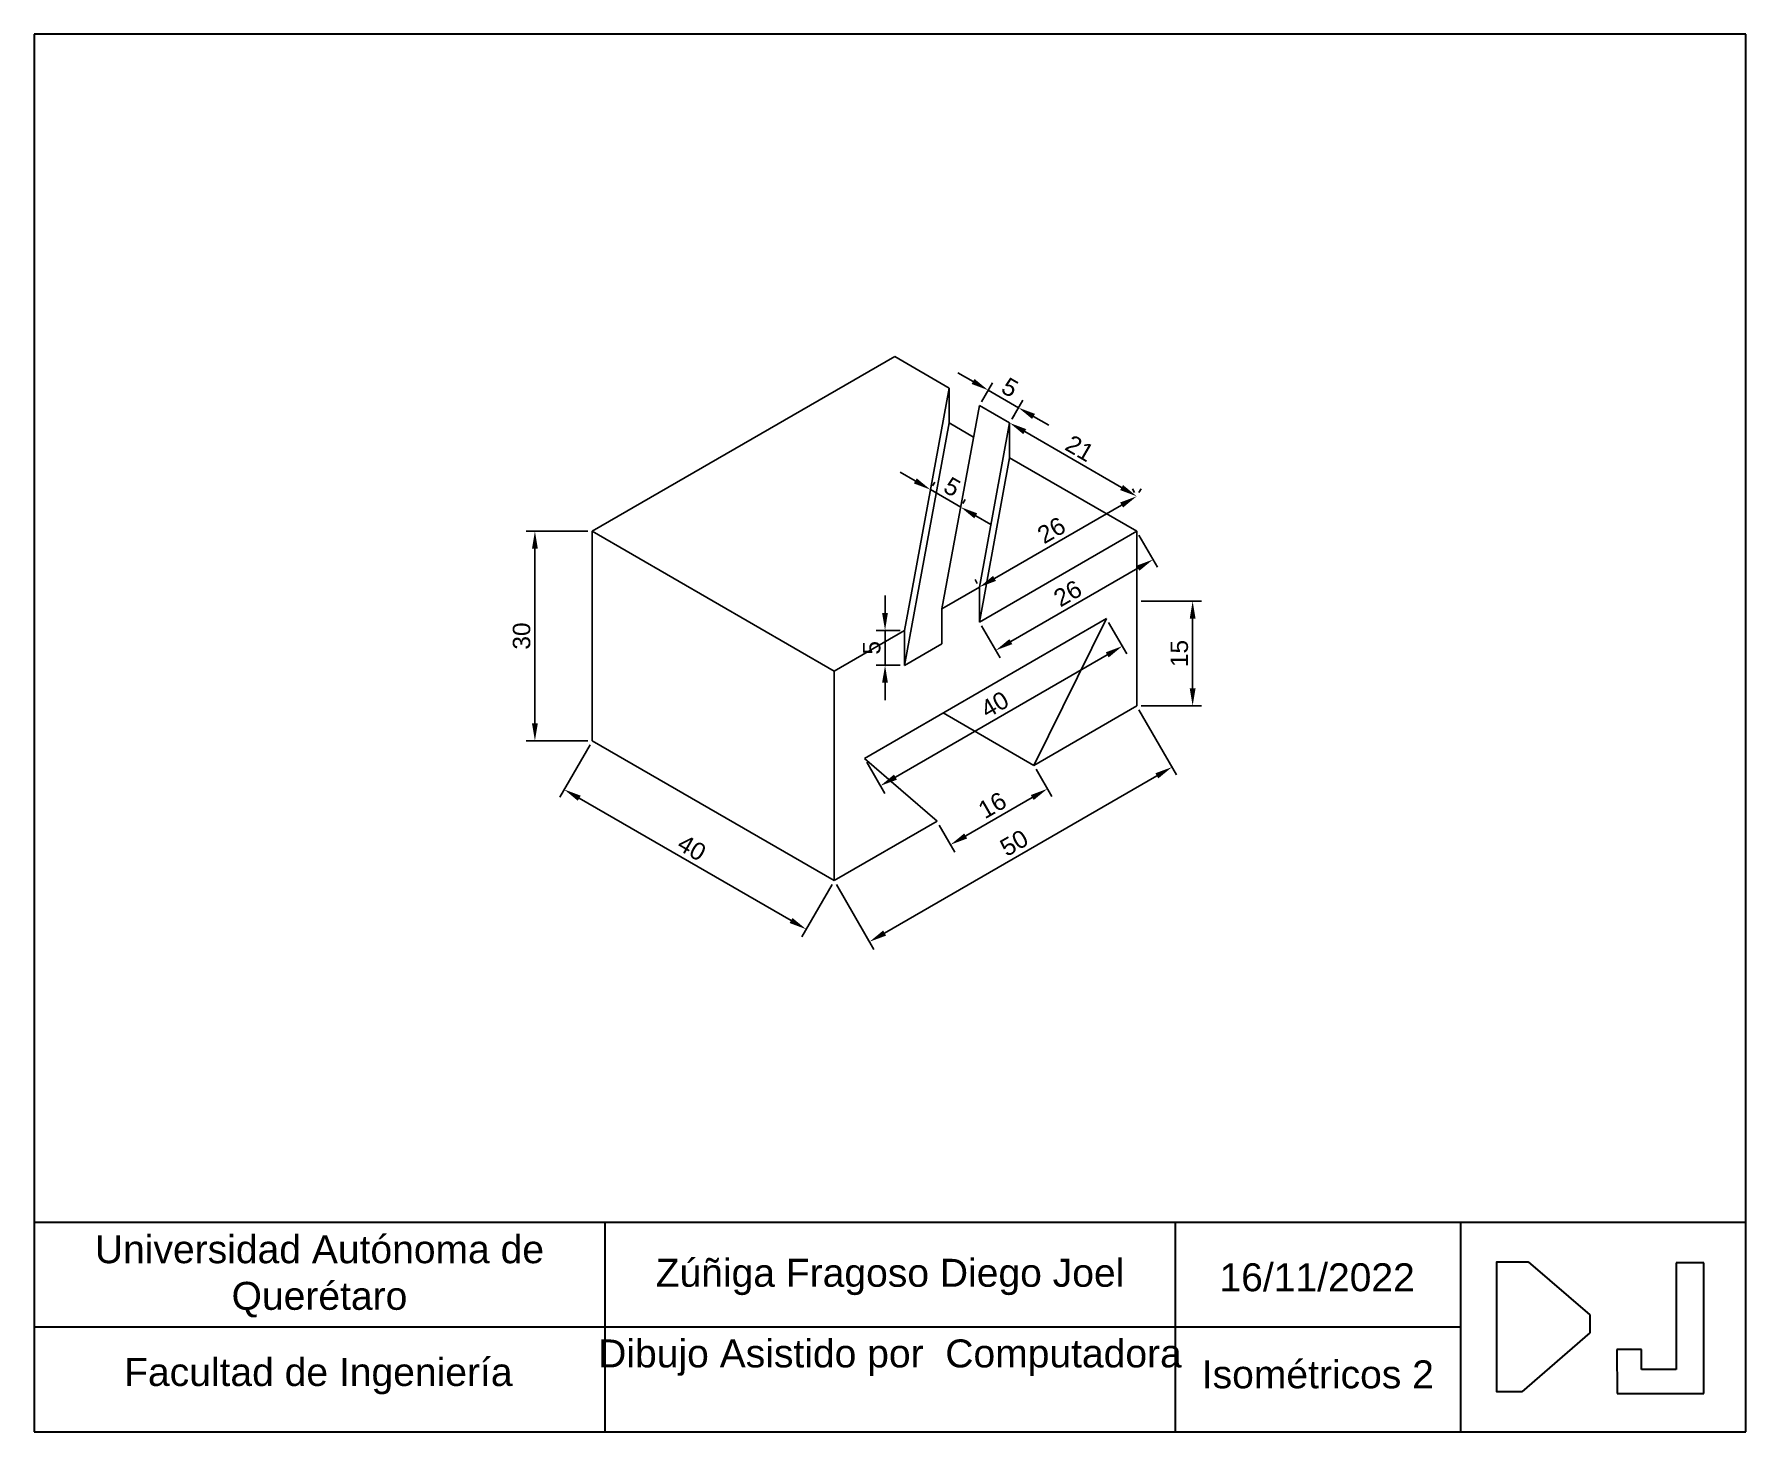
# Paper-space layout 'Layout1 (2)' of a CAD drawing. Header units: millimetres. Extents: x 9 to 254, y 0 to 200.
# The model-space entities are those that its viewports show. They can reach past a viewport. Long polylines and large blocks are cut down to what shows.
import ezdxf

# ---------------------------------------------------------------- set-up
doc = ezdxf.new("R2010")
doc.units = ezdxf.units.MM
doc.header["$PDMODE"] = 35
for name, color, linetype, lineweight in [('Cotas', 90, 'Continuous', 25), ('Figura', 140, 'Continuous', 25), ('Marco', 30, 'Continuous', 30)]:
    doc.layers.add(name, color=color, linetype=linetype, lineweight=lineweight)
doc.styles.get("Standard").update_dxf_attribs({"font": 'arial.ttf'})
doc.dimstyles.new('ISO-25', dxfattribs={"dimtxt": 2.5, "dimasz": 2.5, "dimexe": 1.25, "dimexo": 0.625, "dimtad": 1, "dimtxsty": 'Standard', "dimcen": 2.5, "dimadec": 0, "dimazin": 0, "dimtfac": 1, "dimtmove": 0, "dimatfit": 3, "dimfxl": 1, "dimarcsym": 0})

# ---------------------------------------------------------------- blocks, each defined once
blk = doc.blocks.new('Marco 2')
at = {"layer": 'Marco'}
for p, q in [((270, 210), (25, 210)), ((25, 210), (25, 10)), ((270, 10), (270, 210)), ((25, 40), (270, 40)), ((106.67, 40), (106.67, 10)), ((188.33, 40), (188.33, 10)), ((229.17, 40), (229.17, 10)), ((238.85, 34.33), (247.7, 26.73)), ((264.01, 34.17), (260.02, 34.17)), ((260.02, 34.17), (260.02, 18.91)), ((264.01, 15.49), (264.01, 34.17)), ((25, 25), (229.17, 25)), ((247.7, 24.17), (237.97, 15.72)), ((255.07, 21.77), (251.53, 21.77)), ((251.53, 21.77), (251.6, 15.49)), ((255.07, 18.91), (255.07, 21.77)), ((260.02, 18.91), (255.07, 18.91)), ((251.6, 15.49), (264.01, 15.49)), ((25, 10), (270, 10))]:
    blk.add_line(p, q, dxfattribs=at)
for points in [[(237.97, 15.72), (234.38, 15.72), (234.38, 34.33), (238.85, 34.33)], [(247.7, 26.73), (247.7, 24.17)]]:
    blk.add_lwpolyline(points, dxfattribs=at)
at = {"layer": 'Marco', "char_height": 4, "attachment_point": 1}
for s, width, insert in [('\\pxqc;Universidad Autónoma de Querétaro', 81.6667, (25, 38.12)), ('\\pxqc;Zúñiga Fragoso Diego Joel', 81.6667, (106.67, 34.75)), ('\\pxqc;16/11/2022', 40.8333, (188.23, 34.11)), ('\\pxqc;Dibujo Asistido por  Computadora', 81.6667, (106.67, 23.21)), ('\\pxqc;Facultad de Ingeniería', 81.6667, (24.84, 20.55)), ('\\pxqc;Isométricos 2', 40.8333, (188.33, 20.22))]:
    blk.add_mtext_dynamic_manual_height_columns(s, width=width, gutter_width=12.5, heights=[0], dxfattribs=dict(at, insert=insert))
blk = doc.blocks.new('*D20')
at = {"layer": 'Cotas', "color": 0, "lineweight": -2, "transparency": 16777216}
for p, q in [((691.74, 49.21), (687.41, 41.72)), ((690.2, 41.55), (720.51, 24.05)), ((726.38, 29.21), (722.05, 21.72))]:
    blk.add_line(p, q, dxfattribs=at)
at = {"layer": 'Cotas', "color": 0, "transparency": 16777216}
for points in [[(690.41, 41.91), (689.99, 41.19), (688.04, 42.8)], [(720.72, 24.41), (720.31, 23.69), (722.68, 22.8)]]:
    blk.add_solid(points, dxfattribs=at)
at = {"layer": 'Defpoints', "color": 0, "transparency": 16777216}
for p in [(692.05, 49.76), (726.69, 29.76), (722.68, 22.8)]:
    blk.add_point(p, dxfattribs=at)
at = {"layer": 'Cotas', "color": 0, "transparency": 16777216, "insert": (706.31, 34.45), "char_height": 2.5, "attachment_point": 5, "rotation": 330}
blk.add_mtext('40', dxfattribs=at)
blk = doc.blocks.new('*D21')
at = {"layer": 'Cotas', "color": 0, "lineweight": -2, "transparency": 16777216}
for p, q in [((691.43, 79.76), (682.6, 79.76)), ((683.85, 52.26), (683.85, 77.26)), ((691.43, 49.76), (682.6, 49.76))]:
    blk.add_line(p, q, dxfattribs=at)
at = {"layer": 'Cotas', "color": 0, "transparency": 16777216}
for points in [[(683.43, 77.26), (684.27, 77.26), (683.85, 79.76)], [(683.43, 52.26), (684.27, 52.26), (683.85, 49.76)]]:
    blk.add_solid(points, dxfattribs=at)
at = {"layer": 'Defpoints', "color": 0, "transparency": 16777216}
for p in [(683.85, 79.76), (692.05, 79.76), (692.05, 49.76)]:
    blk.add_point(p, dxfattribs=at)
at = {"layer": 'Cotas', "color": 0, "transparency": 16777216, "insert": (681.95, 64.76), "char_height": 2.5, "attachment_point": 5, "rotation": 90}
blk.add_mtext('30', dxfattribs=at)
blk = doc.blocks.new('*D22')
at = {"layer": 'Cotas', "color": 0, "lineweight": -2, "transparency": 16777216}
for p, q in [((733.97, 68.07), (733.97, 70.57)), ((736.13, 65.57), (732.72, 65.57)), ((733.97, 65.57), (733.97, 60.57)), ((736.13, 60.57), (732.72, 60.57)), ((733.97, 58.07), (733.97, 55.57))]:
    blk.add_line(p, q, dxfattribs=at)
at = {"layer": 'Cotas', "color": 0, "transparency": 16777216}
for points in [[(733.55, 68.07), (734.38, 68.07), (733.97, 65.57)], [(733.55, 58.07), (734.38, 58.07), (733.97, 60.57)]]:
    blk.add_solid(points, dxfattribs=at)
at = {"layer": 'Defpoints', "color": 0, "transparency": 16777216}
for p in [(736.76, 65.57), (733.97, 60.57), (736.76, 60.57)]:
    blk.add_point(p, dxfattribs=at)
at = {"layer": 'Cotas', "color": 0, "transparency": 16777216, "insert": (732.07, 63.07), "char_height": 2.5, "attachment_point": 5, "rotation": 90}
blk.add_mtext('5', dxfattribs=at)
blk = doc.blocks.new('*D23')
at = {"layer": 'Cotas', "color": 0, "lineweight": -2, "transparency": 16777216}
for p, q in [((738.3, 86.96), (736.14, 88.21)), ((740.78, 86.25), (741.09, 86.79)), ((740.47, 85.71), (744.8, 83.21)), ((745.11, 83.75), (745.42, 84.29)), ((746.96, 81.96), (749.13, 80.71))]:
    blk.add_line(p, q, dxfattribs=at)
at = {"layer": 'Cotas', "color": 0, "transparency": 16777216}
for points in [[(738.51, 87.32), (738.09, 86.6), (740.47, 85.71)], [(747.17, 82.32), (746.75, 81.6), (744.8, 83.21)]]:
    blk.add_solid(points, dxfattribs=at)
at = {"layer": 'Defpoints', "color": 0, "transparency": 16777216}
for p in [(740.47, 85.71), (744.8, 83.21), (744.8, 83.21)]:
    blk.add_point(p, dxfattribs=at)
at = {"layer": 'Cotas', "color": 0, "transparency": 16777216, "insert": (743.58, 86.1), "char_height": 2.5, "attachment_point": 5, "rotation": 330}
blk.add_mtext('5', dxfattribs=at)
blk = doc.blocks.new('*D24')
at = {"layer": 'Cotas', "color": 0, "lineweight": -2, "transparency": 16777216}
for p, q in [((746.57, 101.19), (744.41, 102.44)), ((747.79, 98.3), (749.36, 101.02)), ((748.74, 99.94), (753.07, 97.44)), ((752.12, 95.8), (753.69, 98.52)), ((755.23, 96.19), (757.4, 94.94))]:
    blk.add_line(p, q, dxfattribs=at)
at = {"layer": 'Cotas', "color": 0, "transparency": 16777216}
for points in [[(746.78, 101.55), (746.36, 100.83), (748.74, 99.94)], [(755.44, 96.55), (755.02, 95.83), (753.07, 97.44)]]:
    blk.add_solid(points, dxfattribs=at)
at = {"layer": 'Defpoints', "color": 0, "transparency": 16777216}
for p in [(747.48, 97.76), (753.07, 97.44), (751.81, 95.26)]:
    blk.add_point(p, dxfattribs=at)
at = {"layer": 'Cotas', "color": 0, "transparency": 16777216, "insert": (751.85, 100.33), "char_height": 2.5, "attachment_point": 5, "rotation": 330}
blk.add_mtext('5', dxfattribs=at)
blk = doc.blocks.new('*D26')
at = {"layer": 'Cotas', "color": 0, "lineweight": -2, "transparency": 16777216}
for p, q in [((769.68, 85.3), (769.37, 85.84)), ((749.64, 73.01), (767.83, 83.51)), ((747.17, 72.3), (746.85, 72.84))]:
    blk.add_line(p, q, dxfattribs=at)
at = {"layer": 'Cotas', "color": 0, "transparency": 16777216}
for points in [[(767.62, 83.87), (768.04, 83.15), (769.99, 84.76)], [(749.43, 73.37), (749.85, 72.65), (747.48, 71.76)]]:
    blk.add_solid(points, dxfattribs=at)
at = {"layer": 'Defpoints', "color": 0, "transparency": 16777216}
for p in [(769.99, 84.76), (769.99, 84.76), (747.48, 71.76)]:
    blk.add_point(p, dxfattribs=at)
at = {"layer": 'Cotas', "color": 0, "transparency": 16777216, "insert": (757.79, 79.9), "char_height": 2.5, "attachment_point": 5, "rotation": 30}
blk.add_mtext('26', dxfattribs=at)
blk = doc.blocks.new('*D27')
at = {"layer": 'Cotas', "color": 0, "lineweight": -2, "transparency": 16777216}
for p, q in [((752.12, 95.8), (752.43, 96.34)), ((753.97, 94.01), (767.83, 86.01)), ((770.31, 85.3), (770.62, 85.84))]:
    blk.add_line(p, q, dxfattribs=at)
at = {"layer": 'Cotas', "color": 0, "transparency": 16777216}
for points in [[(754.18, 94.37), (753.76, 93.65), (751.81, 95.26)], [(768.04, 86.37), (767.62, 85.65), (769.99, 84.76)]]:
    blk.add_solid(points, dxfattribs=at)
at = {"layer": 'Defpoints', "color": 0, "transparency": 16777216}
for p in [(751.81, 95.26), (769.99, 84.76), (769.99, 84.76)]:
    blk.add_point(p, dxfattribs=at)
at = {"layer": 'Cotas', "color": 0, "transparency": 16777216, "insert": (761.84, 91.63), "char_height": 2.5, "attachment_point": 5, "rotation": 330}
blk.add_mtext('21', dxfattribs=at)
blk = doc.blocks.new('*D28')
at = {"layer": 'Cotas', "color": 0, "lineweight": -2, "transparency": 16777216}
for p, q in [((765.98, 66.71), (768.56, 62.23)), ((735.46, 44.57), (765.77, 62.07)), ((731.34, 46.71), (733.92, 42.23))]:
    blk.add_line(p, q, dxfattribs=at)
at = {"layer": 'Cotas', "color": 0, "transparency": 16777216}
for points in [[(765.57, 62.43), (765.98, 61.7), (767.94, 63.32)], [(735.25, 44.93), (735.67, 44.2), (733.3, 43.32)]]:
    blk.add_solid(points, dxfattribs=at)
at = {"layer": 'Defpoints', "color": 0, "transparency": 16777216}
for p in [(765.66, 67.26), (767.94, 63.32), (731.02, 47.26)]:
    blk.add_point(p, dxfattribs=at)
at = {"layer": 'Cotas', "color": 0, "transparency": 16777216, "insert": (749.67, 54.96), "char_height": 2.5, "attachment_point": 5, "rotation": 30}
blk.add_mtext('40', dxfattribs=at)
blk = doc.blocks.new('*D29')
at = {"layer": 'Cotas', "color": 0, "lineweight": -2, "transparency": 16777216}
for p, q in [((755.58, 45.71), (757.83, 41.82)), ((745.52, 36.15), (755.04, 41.65)), ((741.73, 37.71), (743.98, 33.82))]:
    blk.add_line(p, q, dxfattribs=at)
at = {"layer": 'Cotas', "color": 0, "transparency": 16777216}
for points in [[(754.84, 42.01), (755.25, 41.29), (757.21, 42.9)], [(745.31, 36.51), (745.73, 35.79), (743.35, 34.9)]]:
    blk.add_solid(points, dxfattribs=at)
at = {"layer": 'Defpoints', "color": 0, "transparency": 16777216}
for p in [(755.27, 46.26), (757.21, 42.9), (741.42, 38.26)]:
    blk.add_point(p, dxfattribs=at)
at = {"layer": 'Cotas', "color": 0, "transparency": 16777216, "insert": (749.33, 40.55), "char_height": 2.5, "attachment_point": 5, "rotation": 30}
blk.add_mtext('16', dxfattribs=at)
blk = doc.blocks.new('*D30')
at = {"layer": 'Cotas', "color": 0, "lineweight": -2, "transparency": 16777216}
for p, q in [((770.31, 54.21), (775.67, 44.92)), ((772.88, 44.76), (733.91, 22.26)), ((727.01, 29.21), (732.37, 19.92))]:
    blk.add_line(p, q, dxfattribs=at)
at = {"layer": 'Cotas', "color": 0, "transparency": 16777216}
for points in [[(772.67, 45.12), (773.09, 44.39), (775.05, 46.01)], [(733.7, 22.62), (734.12, 21.89), (731.75, 21.01)]]:
    blk.add_solid(points, dxfattribs=at)
at = {"layer": 'Defpoints', "color": 0, "transparency": 16777216}
for p in [(769.99, 54.76), (726.69, 29.76), (731.75, 21.01)]:
    blk.add_point(p, dxfattribs=at)
at = {"layer": 'Cotas', "color": 0, "transparency": 16777216, "insert": (752.45, 35.15), "char_height": 2.5, "attachment_point": 5, "rotation": 30}
blk.add_mtext('50', dxfattribs=at)
blk = doc.blocks.new('*D31')
at = {"layer": 'Cotas', "color": 0, "lineweight": -2, "transparency": 16777216}
for p, q in [((770.62, 69.76), (779.25, 69.76)), ((778, 57.26), (778, 67.26)), ((770.62, 54.76), (779.25, 54.76))]:
    blk.add_line(p, q, dxfattribs=at)
at = {"layer": 'Cotas', "color": 0, "transparency": 16777216}
for points in [[(777.59, 67.26), (778.42, 67.26), (778, 69.76)], [(777.59, 57.26), (778.42, 57.26), (778, 54.76)]]:
    blk.add_solid(points, dxfattribs=at)
at = {"layer": 'Defpoints', "color": 0, "transparency": 16777216}
for p in [(769.99, 69.76), (778, 69.76), (769.99, 54.76)]:
    blk.add_point(p, dxfattribs=at)
at = {"layer": 'Cotas', "color": 0, "transparency": 16777216, "insert": (776.1, 62.26), "char_height": 2.5, "attachment_point": 5, "rotation": 90}
blk.add_mtext('15', dxfattribs=at)
blk = doc.blocks.new('*D32')
at = {"layer": 'Cotas', "color": 0, "lineweight": -2, "transparency": 16777216}
for p, q in [((770.31, 79.21), (772.95, 74.63)), ((751.98, 63.96), (770.16, 74.46)), ((747.79, 66.21), (750.44, 61.63))]:
    blk.add_line(p, q, dxfattribs=at)
at = {"layer": 'Cotas', "color": 0, "transparency": 16777216}
for points in [[(769.95, 74.82), (770.37, 74.1), (772.33, 75.71)], [(751.77, 64.32), (752.18, 63.6), (749.81, 62.71)]]:
    blk.add_solid(points, dxfattribs=at)
at = {"layer": 'Defpoints', "color": 0, "transparency": 16777216}
for p in [(769.99, 79.76), (772.33, 75.71), (747.48, 66.76)]:
    blk.add_point(p, dxfattribs=at)
at = {"layer": 'Cotas', "color": 0, "transparency": 16777216, "insert": (760.12, 70.86), "char_height": 2.5, "attachment_point": 5, "rotation": 30}
blk.add_mtext('26', dxfattribs=at)

msp = doc.modelspace()

# ---------------------------------------------------------------- linework, layer by layer
at = {"layer": 'Figura'}
for p, q in [((692.052, 79.756), (735.353, 104.756)), ((743.148, 100.256), (735.353, 104.756)), ((743.148, 100.256), (737.786, 71.161)), ((743.148, 100.256), (743.148, 95.256)), ((747.478, 97.756), (742.117, 68.661)), ((751.808, 95.256), (747.478, 97.756)), ((743.148, 95.256), (736.755, 60.565)), ((743.148, 95.256), (746.645, 93.237)), ((751.808, 95.256), (747.478, 71.756)), ((751.808, 90.256), (751.808, 95.256)), ((751.808, 90.256), (747.478, 66.756)), ((769.994, 79.756), (751.808, 90.256)), ((692.052, 49.756), (692.052, 79.756)), ((726.693, 59.756), (692.052, 79.756)), ((769.994, 79.756), (747.478, 66.756)), ((747.478, 66.756), (769.994, 79.756)), ((769.994, 54.756), (769.994, 79.756)), ((737.786, 71.161), (736.755, 65.565)), ((747.478, 71.756), (742.117, 68.661)), ((747.478, 66.756), (747.478, 71.756)), ((742.117, 68.661), (742.117, 63.661)), ((731.023, 47.256), (765.664, 67.256)), ((765.664, 67.256), (755.272, 46.256)), ((736.755, 65.565), (726.693, 59.756)), ((736.755, 65.565), (736.755, 60.565)), ((742.117, 63.661), (736.755, 60.565)), ((726.693, 29.756), (726.693, 59.756)), ((755.272, 46.256), (769.994, 54.756)), ((755.272, 46.256), (742.281, 53.756)), ((692.052, 49.756), (726.693, 29.756)), ((731.023, 47.256), (741.415, 38.256)), ((726.693, 29.756), (741.415, 38.256))]:
    msp.add_line(p, q, dxfattribs=at)

# ---------------------------------------------------------------- dimensions: what is measured, and where the dimension line sits
at = {"layer": 'Cotas'}
for p1, p2, distance, picture, middle in [((747.478, 97.756), (751.808, 95.256), 2.518, '*D24', (751.85, 100.329)), ((751.808, 95.256), (769.994, 84.756), 0, '*D27', (761.841, 91.634)), ((740.467, 85.708), (744.797, 83.208), 0, '*D23', (743.58, 86.101)), ((747.478, 71.756), (769.994, 84.756), 0, '*D26', (757.785, 79.903)), ((747.478, 66.756), (769.994, 79.756), -4.668, '*D32', (760.119, 70.86)), ((731.023, 47.256), (765.664, 67.256), -4.55, '*D28', (749.668, 54.962)), ((769.994, 54.756), (726.693, 29.756), 10.104, '*D30', (752.445, 35.152)), ((692.052, 49.756), (726.693, 29.756), -8.028, '*D20', (706.309, 34.45)), ((741.415, 38.256), (755.272, 46.256), -3.875, '*D29', (749.33, 40.547))]:
    dim = msp.add_aligned_dim(p1=p1, p2=p2, distance=distance, dimstyle='ISO-25', dxfattribs=at)
    dim.commit()
    dim.dimension.update_dxf_attribs({"geometry": picture, "text_midpoint": middle})
for base, p1, p2, picture, middle in [((683.849, 79.756), (692.052, 49.756), (692.052, 79.756), '*D21', (681.947, 64.756)), ((733.966, 60.565), (736.755, 65.565), (736.755, 60.565), '*D22', (732.069, 63.065)), ((778.004, 69.756), (769.994, 54.756), (769.994, 69.756), '*D31', (776.102, 62.256))]:
    dim = msp.add_linear_dim(base=base, p1=p1, p2=p2, angle=90, dimstyle='ISO-25', dxfattribs=at)
    dim.commit()
    dim.dimension.update_dxf_attribs({"geometry": picture, "text_midpoint": middle})

psp = doc.layouts.new('Layout1 (2)')

# ---------------------------------------------------------------- block references
at = {"layer": 'Marco'}
psp.add_blockref('Marco 2', (-16.49, -10), dxfattribs=at)

# ---------------------------------------------------------------- viewports
at = {"layer": 'Marco', "view_target_point": (54.365, 110)}
psp.add_viewport(center=(131.01, 115), size=(245, 170), view_center_point=(680.311, -44.116), view_height=170, dxfattribs=at)

doc.saveas('drawing.dxf')
